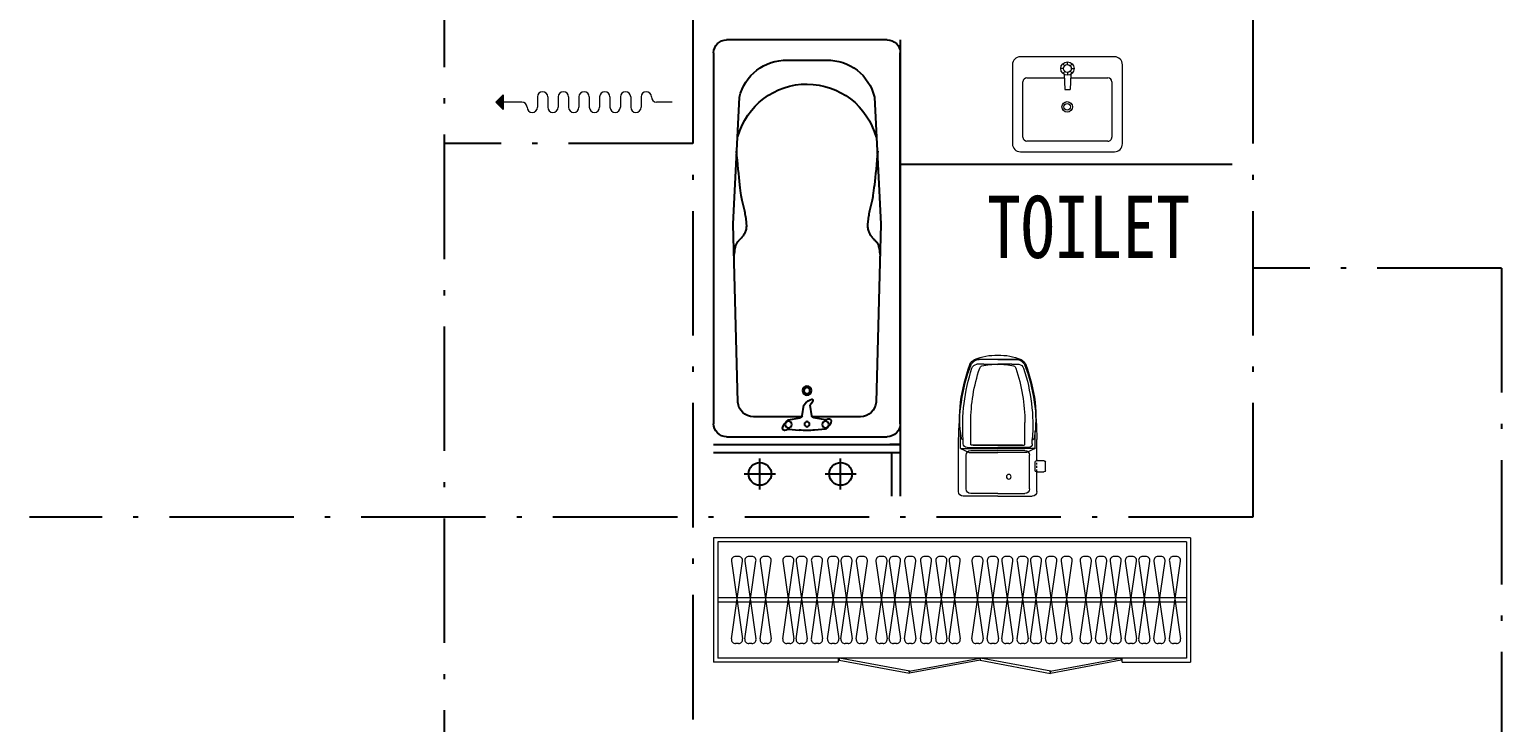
# Model space of a CAD drawing. Extents: x 164940 to 3842273, y 640355 to 1124023.
# Drawn here: x 3634917 to 3642017, y 1099287 to 1102627 of the extents above; entities that cross this region are included whole.
import ezdxf

# ---------------------------------------------------------------- set-up
doc = ezdxf.new("R2010")
doc.units = 0
doc.header["$LTSCALE"] = 1000
doc.header["$MEASUREMENT"] = 0
doc.linetypes.add('ACAD_ISO10W100', pattern=[18.5, 12, -3, 0.5, -3])
doc.linetypes.add('DOTE', pattern=[2.4200000000000004, 2, -0.2, 0.02, -0.2])
for name, color, linetype in [('-厨卫', 154, 'Continuous'), ('-管井', 228, 'Continuous'), ('DOTE', 1, 'DOTE')]:
    doc.layers.add(name, color=color, linetype=linetype)
doc.layers.add('-家具', color=33, linetype='Continuous', lineweight=9)
doc.layers.add('家具', color=33, linetype='Continuous', lineweight=5)
doc.styles.add('-黑体', font='SIMHEI.TTF', dxfattribs={"width": 0.8})

# ---------------------------------------------------------------- blocks, each defined once
blk = doc.blocks.new('A$C50400A6F')
at = {"layer": '家具'}
blk.add_hatch(color=256, dxfattribs=at).paths.add_polyline_path([(814.6446048791113, 14.64463077617984), (814.6446048791113, 85.35530889483925), (849.999943938441, 49.99996983550955)])
for p, q in [((149.999943938441, 24.99996983550955), (149.999943938441, 74.99996983550955)), ((199.999943938441, 24.99996983550955), (199.999943938441, 74.99996983550955)), ((249.999943938441, 24.99996983550955), (249.999943938441, 74.99996983550955)), ((299.999943938441, 24.99996983550955), (299.999943938441, 74.99996983550955)), ((349.999943938441, 24.99996983550955), (349.999943938441, 74.99996983550955)), ((399.999943938441, 24.99996983550955), (399.999943938441, 74.99996983550955)), ((449.999943938441, 24.99996983550955), (449.999943938441, 74.99996983550955)), ((499.999943938441, 24.99996983550955), (499.999943938441, 74.99996983550955)), ((549.999943938441, 24.99996983550955), (549.999943938441, 74.99996983550955)), ((599.999943938441, 24.99996983550955), (599.999943938441, 74.99996983550955)), ((649.999943938441, 24.99996983550955), (649.999943938441, 74.99996983550955)), ((699.999943938441, 74.99996983550955), (699.999943938441, 74.99996983550955)), ((849.999943938441, 49.99996983550955), (814.6446048791113, 85.35530889483925)), ((814.6446048791113, 14.64463077617984), (814.644604879104, 85.35530889484653)), ((-5.606155900750309e-05, 49.99996983550955), (74.99994393844099, 49.99996983550955)), ((99.99994393844099, 24.99996983550955), (99.99994393844099, 24.99996983550955)), ((724.999943938441, 49.99996983550955), (814.644604879104, 49.99996983550955)), ((849.999943938441, 49.99996983550955), (814.6446048791113, 14.64463077617984))]:
    blk.add_line(p, q, dxfattribs=at)
for centre, start, end in [((174.999943938441, 74.99996983550955), 0, 180), ((274.999943938441, 74.99996983550955), 0, 180), ((374.999943938441, 74.99996983550955), 0, 180), ((474.999943938441, 74.99996983550955), 0, 180), ((574.999943938441, 74.99996983550955), 0, 180), ((674.999943938441, 74.99996983550955), 0, 180), ((724.999943938441, 74.99996983550955), 180, 270), ((74.99994393844099, 24.99996983550955), 0, 90), ((124.999943938441, 24.99996983550955), 180, 0), ((224.999943938441, 24.99996983550955), 180, 0), ((324.999943938441, 24.99996983550955), 180, 0), ((424.999943938441, 24.99996983550955), 180, 0), ((524.999943938441, 24.99996983550955), 180, 0), ((624.999943938441, 24.99996983550955), 180, 0)]:
    blk.add_arc(centre, 25, start, end, dxfattribs=at)
blk = doc.blocks.new('A$C3F2D231D')
at = {"layer": '家具', "rotation": 180}
blk.add_blockref('A$C50400A6F', (2046.104992648819, 202.0399772747187), dxfattribs=at)
blk = doc.blocks.new('A$C18D436A6')
for p, q in [((1644.444882086886, 800.0002314753365), (55.55599353488651, 800.0002327978727)), ((0.0004379379388410598, 744.4446772940573), (0.0004373605188447982, 55.55578846967546)), ((245.848618632881, 689.4220369620016), (788.999168364302, 716.6668988575693)), ((477.3426552933233, 703.1434255038621), (495.9561486946186, 701.4082861271454)), ((495.9561486946186, 701.4082861271454), (515.0515733391221, 699.618609719153)), ((515.0515733391221, 699.618609719153), (534.2971512009681, 697.7956424346194)), ((534.2971512009681, 697.7956424346194), (553.3611042544362, 695.9606304281042)), ((553.3611042544362, 695.9606304281042), (571.9116544739518, 694.1348198538763)), ((788.999168364302, 716.6668988575693), (1551.577263354877, 696.1902439747355)), ((860.348075260612, 692.8267855452141), (862.6309127534914, 694.9801573174773)), ((862.6309127534914, 694.9801573174773), (864.9137504237297, 697.0051361815422)), ((864.9137504237297, 697.0051361815422), (867.2189324351493, 698.8766017186572)), ((867.2189324351493, 698.8766017186572), (869.5806839418656, 700.5771103539155)), ((869.5806839418656, 700.5771103539155), (872.0807540624519, 702.1199258868583)), ((872.0807540624519, 702.1199258868583), (874.8127729065018, 703.5259889595327)), ((874.8127729065018, 703.5259889595327), (877.870370583667, 704.8162402148591)), ((877.870370583667, 704.8162402148591), (881.3471772031335, 706.0116202948266)), ((881.3471772031335, 706.0116202948266), (885.3368228747277, 707.133069842821)), ((885.3368228747277, 707.133069842821), (889.9329377080721, 708.2015295008896)), ((889.9329377080721, 708.2015295008896), (895.2291518123529, 709.2379399120109)), ((895.2291518123529, 709.2379399120109), (901.2731047506968, 710.2584452512674)), ((901.2731047506968, 710.2584452512674), (907.928473898879, 711.2600038271048)), ((907.928473898879, 711.2600038271048), (915.0129460862081, 712.2347774803638)), ((915.0129460862081, 712.2347774803638), (922.344208141556, 713.1749280526419)), ((922.344208141556, 713.1749280526419), (927.2604211521975, 713.7716543729766)), ((1700.000437013281, 55.55578705400694), (1700.000437590701, 744.4446758783888)), ((571.9116544739518, 694.1348198538763), (589.6170238335617, 692.3394568666117)), ((589.6170238335617, 692.3394568666117), (606.1454343078658, 690.5957876205212)), ((606.1454343078658, 690.5957876205212), (621.165107871173, 688.9250582706882)), ((621.165107871173, 688.9250582706882), (634.4337173341482, 687.3425465468899)), ((634.4337173341482, 687.3425465468899), (646.0667388549773, 685.8396564807626)), ((646.0667388549773, 685.8396564807626), (656.2690994279401, 684.4018236805568)), ((656.2690994279401, 684.4018236805568), (665.2457260473457, 683.0144837527187)), ((665.2457260473457, 683.0144837527187), (673.2015457079106, 681.6630723055569)), ((673.2015457079106, 681.6630723055569), (680.3414854039147, 680.3330249457504)), ((680.3414854039147, 680.3330249457504), (686.8704721298709, 679.0097772813751)), ((686.8704721298709, 679.0097772813751), (692.9934328802628, 677.6787649194594)), ((692.9934328802628, 677.6787649194594), (698.889984779933, 676.3292464348488)), ((698.889984779933, 676.3292464348488), (704.6385054752755, 674.9657722687116)), ((704.6385054752755, 674.9657722687116), (710.292062743014, 673.5967158303829)), ((710.292062743014, 673.5967158303829), (715.9037243602215, 672.2304505282082)), ((715.9037243602215, 672.2304505282082), (721.526558103651, 670.8753497710568)), ((721.526558103651, 670.8753497710568), (727.2136317498225, 669.5397869678563)), ((727.2136317498225, 669.5397869678563), (733.0180130760127, 668.2321355269523)), ((733.0180130760127, 668.2321355269523), (738.992769858567, 666.9607688572723)), ((738.992769858567, 666.9607688572723), (745.1695565884584, 665.7359211359872)), ((745.1695565884584, 665.7359211359872), (751.4943746114441, 664.5752696122508)), ((751.4943746114441, 664.5752696122508), (757.8918119875598, 663.4983523043338)), ((757.8918119875598, 663.4983523043338), (764.286456776259, 662.5247072305065)), ((764.286456776259, 662.5247072305065), (770.602897037752, 661.6738724078168)), ((770.602897037752, 661.6738724078168), (776.7657208315213, 660.9653858550009)), ((776.7657208315213, 660.9653858550009), (782.6995162175444, 660.4187855895143)), ((782.6995162175444, 660.4187855895143), (788.3288712556823, 660.0536096296855)), ((788.3288712556823, 660.0536096296855), (793.5969942156808, 659.8866048567579)), ((793.5969942156808, 659.8866048567579), (798.5215742084547, 659.9233536073007)), ((798.5215742084547, 659.9233536073007), (803.1389205554442, 660.166647081438)), ((803.1389205554442, 660.166647081438), (807.4853425772453, 660.6192764802254)), ((807.4853425772453, 660.6192764802254), (811.5971495950944, 661.2840330029139)), ((811.5971495950944, 661.2840330029139), (815.5106509302277, 662.1637078503845)), ((815.5106509302277, 662.1637078503845), (819.2621559034742, 663.261092222936)), ((819.2621559034742, 663.261092222936), (822.887973836041, 664.5789773205761)), ((822.887973836041, 664.5789773205761), (826.4174315145647, 666.1155024283798)), ((826.4174315145647, 666.1155024283798), (829.8519255881838, 667.8501991711091)), ((829.8519255881838, 667.8501991711091), (833.1858701712335, 669.7579472591169)), ((833.1858701712335, 669.7579472591169), (836.4136793786311, 671.81362640101)), ((836.4136793786311, 671.81362640101), (839.5297673247405, 673.9921163070248)), ((839.5297673247405, 673.9921163070248), (842.5285481242754, 676.2682966866996)), ((842.5285481242754, 676.2682966866996), (845.4044358917745, 678.6170472493977)), ((845.4044358917745, 678.6170472493977), (848.1518447421549, 681.013247705414)), ((848.1518447421549, 681.013247705414), (850.7698437976942, 683.4317777419928)), ((850.7698437976942, 683.4317777419928), (853.2761222141271, 685.8475169630838)), ((853.2761222141271, 685.8475169630838), (855.6930241542868, 688.2353449494694)), ((855.6930241542868, 688.2353449494694), (858.0428937820252, 690.5701412829803)), ((858.0428937820252, 690.5701412829803), (860.348075260612, 692.8267855452141)), ((1614.673634103528, 629.6192485023639), (1614.673633929662, 422.1750265867449)), ((87.32071103522321, 315.9351472383714), (87.32071117614396, 484.0653183789691)), ((1628.518102197762, 479.2071320770774), (1619.567057859502, 429.5297319860547)), ((1667.537485132838, 479.2071320443647), (1672.133486898994, 432.9744332612609)), ((1610.225855145603, 420.5038359659957), (1564.589034452918, 413.8891204672982)), ((1610.225855111232, 379.4966271168669), (1564.589034429635, 386.1113426921074)), ((1614.673633892497, 377.825436488667), (1614.673633835366, 309.6822198764421)), ((1628.518102064962, 320.7933309751679), (1619.567057809996, 370.4707310812082)), ((1667.537485000066, 320.7933309424552), (1672.133486843697, 367.0260297178756)), ((1614.673633835366, 309.6822198764421), (1614.673633718601, 170.3812145730481)), ((704.638505014329, 125.0346923137549), (710.2920622843667, 126.403748742654)), ((710.2920622843667, 126.403748742654), (715.9037239038735, 127.7700140353991)), ((715.9037239038735, 127.7700140353991), (721.5265576495731, 129.1251147831208)), ((721.5265576495731, 129.1251147831208), (727.2136312979565, 130.4606775768334)), ((727.2136312979565, 130.4606775768334), (733.0180126263585, 131.7683290079585)), ((733.0180126263585, 131.7683290079585), (738.9927694110374, 133.0396956676268)), ((738.9927694110374, 133.0396956676268), (745.169556142966, 134.264543378551)), ((745.169556142966, 134.264543378551), (751.4943741679017, 135.4251948916935)), ((751.4943741679017, 135.4251948916935), (757.8918115458218, 136.5021121889004)), ((757.8918115458218, 136.5021121889004), (764.2864563361509, 137.4757572520175)), ((764.2864563361509, 137.4757572520175), (770.602896599099, 138.3265920641134)), ((770.602896599099, 138.3265920641134), (776.7657203940325, 139.0350786065683)), ((776.7657203940325, 139.0350786065683), (782.6995157809579, 139.5816788621014)), ((782.6995157809579, 139.5816788621014), (788.3288708197069, 139.9468548125005)), ((788.3288708197069, 139.9468548125005), (793.5969937799964, 140.1138595766388)), ((793.5969937799964, 140.1138595766388), (798.5215737727412, 140.0771108177723)), ((798.5215737727412, 140.0771108177723), (803.1389201192942, 139.8338173359516)), ((803.1389201192942, 139.8338173359516), (807.4853421403386, 139.3811879298883)), ((807.4853421403386, 139.3811879298883), (811.5971491570817, 138.716431400273)), ((811.5971491570817, 138.716431400273), (815.5106504907599, 137.8367565462831)), ((815.5106504907599, 137.8367565462831), (819.2621554621437, 136.7393721674453)), ((819.2621554621437, 136.7393721674453), (822.8879733925278, 135.4214870636933)), ((822.8879733925278, 135.4214870636933), (826.4174310684612, 133.8849619499524)), ((826.4174310684612, 133.8849619499524), (829.8519251391699, 132.1502652010531)), ((829.8519251391699, 132.1502652010531), (833.1858697190182, 130.2425171078648)), ((833.1858697190182, 130.2425171078648), (836.4136789229815, 128.1868379605585)), ((836.4136789229815, 128.1868379605585), (839.5297668654239, 126.0083480493049)), ((788.9991678334482, 83.33356558351079), (245.8486181477201, 110.578428389621)), ((477.3426547853451, 96.85703945963178), (495.9561481895507, 98.59217880520737)), ((495.9561481895507, 98.59217880520737), (515.0515728368482, 100.3818551811273)), ((515.0515728368482, 100.3818551811273), (534.2971507017501, 102.2048224334721)), ((534.2971507017501, 102.2048224334721), (553.3611037583032, 104.0398344080313)), ((553.3611037583032, 104.0398344080313), (571.9116539808456, 105.8656449511182)), ((571.9116539808456, 105.8656449511182), (589.6170233434823, 107.6610079086968)), ((589.6170233434823, 107.6610079086968), (606.1454338207259, 109.4046771270805)), ((606.1454338207259, 109.4046771270805), (621.165107386827, 111.0754064517096)), ((621.165107386827, 111.0754064517096), (634.4337168524507, 112.6579181532725)), ((634.4337168524507, 112.6579181532725), (646.0667383757827, 114.1608081999584)), ((646.0667383757827, 114.1608081999584), (656.2690989511611, 115.5986409829929)), ((656.2690989511611, 115.5986409829929), (665.245725572895, 116.9859808958136)), ((665.245725572895, 116.9859808958136), (673.20154523573, 118.3373923296458)), ((673.20154523573, 118.3373923296458), (680.3414849339752, 119.6674396774615)), ((680.3414849339752, 119.6674396774615), (686.8704716621432, 120.9906873308937)), ((686.8704716621432, 120.9906873308937), (692.9934324147762, 122.3216996825067)), ((692.9934324147762, 122.3216996825067), (698.8899843167164, 123.6712181572802)), ((698.8899843167164, 123.6712181572802), (704.638505014329, 125.0346923137549)), ((1551.577262858336, 103.810219206498), (788.9991678334482, 83.33356558351079)), ((839.5297668654239, 126.0083480493049), (842.5285476611461, 123.7321676646243)), ((842.5285476611461, 123.7321676646243), (845.4044354246871, 121.3834170970949)), ((845.4044354246871, 121.3834170970949), (848.1518442710803, 118.9872166364803)), ((848.1518442710803, 118.9872166364803), (850.7698433225451, 116.5686865955358)), ((850.7698433225451, 116.5686865955358), (853.2761217349325, 114.152947370254)), ((853.2761217349325, 114.152947370254), (855.6930236710759, 111.7651193797938)), ((855.6930236710759, 111.7651193797938), (858.0428932949144, 109.430323042383)), ((858.0428932949144, 109.430323042383), (860.3480747697176, 107.1736787762493)), ((860.3480747697176, 107.1736787762493), (862.6309122589882, 105.0203070001444)), ((862.6309122589882, 105.0203070001444), (864.9137499258213, 102.9953281322378)), ((864.9137499258213, 102.9953281322378), (867.2189319341269, 101.1238625912811)), ((867.2189319341269, 101.1238625912811), (869.580683437991, 99.42335395206464)), ((869.580683437991, 99.42335395206464), (872.080753555987, 97.88053841493092)), ((872.080753555987, 97.88053841493092), (874.8127723976795, 96.47447533765808)), ((874.8127723976795, 96.47447533765808), (877.870370072691, 95.18422407726757)), ((877.870370072691, 95.18422407726757), (881.3471766901494, 93.98884399142116)), ((881.3471766901494, 93.98884399142116), (885.3368223598809, 92.86739443673287)), ((885.3368223598809, 92.86739443673287), (889.9329371914209, 91.79893477098085)), ((889.9329371914209, 91.79893477098085), (895.2291512939555, 90.76252435101196)), ((895.2291512939555, 90.76252435101196), (901.2731042305822, 89.74201900156913)), ((901.2731042305822, 89.74201900156913), (907.9284733771055, 88.74046041461406)), ((907.9284733771055, 88.74046041461406), (915.0129455627757, 87.76568674942246)), ((915.0129455627757, 87.76568674942246), (922.344207616552, 86.82553616492078)), ((922.344207616552, 86.82553616492078), (929.739946367481, 85.92784682073398)), ((55.55599286433426, 0.0002328727277927101), (1644.444881416333, 0.0002315501915290952))]:
    blk.add_line(p, q)
at = {"extrusion": (0, 0, -1)}
for centre, major_axis, ratio, start_param, end_param in [((55.55599348832038, 744.4446772474912), (-39.28371006227099, 39.28371006227099), 0.9999999999994778, 5.497787144620067, 7.068583471415486), ((1644.444882040319, 744.4446759249549), (-39.28371006226502, 39.28371006226502), 0.9999999999997815, 0.7853981642357477, 2.356194491030426), ((496.4159294588608, 399.6415296366904), (217.0536411094407, 217.0536411094408), 0.9999999999997439, 2.629136996141, 5.235341004805846), ((1548.006967442983, 629.6192485583015), (47.14045207479951, 47.14045207479951), 0.9999999999999537, -0.7318180919007446, 0.7853981642365349), ((293.2457623492519, 488.9659235622385), (145.6522272946932, 145.6522272946932), 0.9999999999999863, 3.903197304128087, 5.265604840742148), ((1648.0277936653, 479.2071320606628), (-22.55088689057258, 22.5508869284921), 0.4797807223329117, -1.123454583453833, 2.01813807013596), ((1648.0277936653, 479.2071320607211), (9.867064129426206, 9.867064129426206), 0.9999999999945349, 0.7853981642386234, 7.06858347141821), ((1502.502222893527, 400.0002316317405), (13.79543513561699, 13.79543513561699), 0.9999999999997152, 0.7853981642359611, 7.068583471415547), ((1502.502222893527, 400.0002316317405), (-9.081389928162576, 9.081389928162574), 0.999999999995852, 2.356194491028735, 8.63937979820832), ((1564.589034441276, 400.0002315797028), (-23.89630497171203, 23.89630501177135), 0.3037150834347398, 4.417527347099096, 7.559120000688889), ((1608.632037481759, 431.5000414641108), (-7.856742012476593, 7.856742012476593), 0.9999999999945917, 2.534465096050106, 3.783050698483864), ((1608.632037428964, 368.5004216214875), (-7.856742012473672, 7.856742012473672), 0.9999999999975153, 0.9293382835800755, 2.177923886013026), ((1646.359016778035, 400.0002315111342), (7.759932263823002, 7.759932263823003), 0.9999999999911326, 0.7853981642399206, 7.068583471419506), ((1340.435110167542, 400.0002317675971), (235.7022603737609, 235.7022603737609), 0.9999999999997922, 0.686313506762859, 0.8844828217088168), ((293.2457622001239, 311.0345417099306), (145.6522272947103, 145.6522272947103), 0.9999999999997218, 2.588376794908545, 3.95078433152274), ((1648.027793532528, 320.7933309588116), (-22.55088689067822, 22.55088692839276), 0.4797807223324714, 2.018138070139147, 5.15973072372894), ((1648.027793532528, 320.7933309588116), (9.867064129429897, 9.867064129429904), 0.9999999999958726, 0.7853981642379546, 7.068583471417541), ((1548.006967058056, 170.3812146288692), (-47.14045207479192, 47.14045207479191), 0.9999999999985998, 2.356194491029835, 3.873410747167776), ((55.55599291090039, 55.55578842310933), (-39.28371006226502, 39.28371006226502), 0.9999999999997815, 3.926990817825541, 5.497787144620219), ((1644.4448814629, 55.55578710057307), (-39.28371006228554, 39.28371006228554), 0.9999999999987369, 2.356194491029904, 3.926990817826063)]:
    blk.add_ellipse(centre, major_axis=major_axis, ratio=ratio, start_param=start_param, end_param=end_param, dxfattribs=at)
blk = doc.blocks.new('A$C37A63D83')
at = {"layer": '家具', "color": 8}
for p, q in [((136.4390372575144, 659.7000295268372), (322.5607923449716, 659.7000295268372)), ((229.4999148012721, 659.7000295268372), (136.4390372575144, 659.7000295268372)), ((152.1007537418045, 636.3000295269303), (127.6136158328736, 636.3000295269303)), ((161.9999148012721, 636.3000295269303), (152.1007537418045, 636.3000295269303)), ((161.9999148012721, 636.3000295269303), (229.4999148012721, 636.3000295269303)), ((296.9999148012721, 636.3000295269303), (229.4999148012721, 636.3000295269303)), ((296.9999148012721, 636.3000295269303), (306.8990758606815, 636.3000295269303)), ((306.8990758606815, 636.3000295269303), (331.3862137696124, 636.3000295269303)), ((98.9999148012721, 250.2000295268372), (98.9999148012721, 355.5000295268837)), ((359.9999148012721, 250.2000295268372), (359.9999148012721, 355.5000295268837)), ((49.4999148012721, 230.4000295270234), (49.4999148012721, 316.425438961247)), ((49.4999148012721, 230.4000295270234), (229.4999148012721, 230.4000295270234)), ((49.4999148012721, 230.4000295270234), (90.89991480123717, 211.5000295268837)), ((53.9999148012721, 279.0000295268837), (53.9999148012721, 280.3469408191741)), ((62.9999148012721, 274.5000295268837), (58.4999148012721, 274.5000295268837)), ((62.9999148012721, 252.9000295270234), (62.9999148012721, 274.5000295268837)), ((80.9999148012721, 234.9000295270234), (229.4999148012721, 234.9000295270234)), ((98.9999148012721, 220.5000295268837), (229.4999148012721, 220.5000295268837)), ((229.4999148012721, 246.600029526744), (102.5999148012488, 246.600029526744)), ((110.6999148012255, 246.600029526744), (229.4999148012721, 246.600029526744)), ((229.4999148012721, 246.600029526744), (356.3999148012372, 246.600029526744)), ((348.2999148012605, 246.600029526744), (229.4999148012721, 246.600029526744)), ((377.9999148012721, 234.9000295270234), (229.4999148012721, 234.9000295270234)), ((409.4999148012721, 230.4000295270234), (229.4999148012721, 230.4000295270234)), ((359.9999148012721, 220.5000295268837), (229.4999148012721, 220.5000295268837)), ((409.4999148012721, 230.4000295270234), (368.0999148012488, 211.5000295268837)), ((395.9999148012721, 252.9000295270234), (395.9999148012721, 274.5000295268837)), ((395.9999148012721, 274.5000295268837), (400.4999148012721, 274.5000295268837)), ((37.79991480126046, 171.9000295270234), (42.29991480126046, 171.9000295270234)), ((40.4999148012721, 153.1339767156169), (40.4999148012721, 161.6714980700053)), ((40.4999148012721, 136.961941073183), (40.4999148012721, 146.4845610454213)), ((49.4999148012721, 125.100029526744), (49.4999148012721, 164.7000295268372)), ((76.4999148012721, 36.00002952688374), (76.4999148012721, 198.0000295268837)), ((90.89991480123717, 211.5000295268837), (229.4999148012721, 211.5000295268837)), ((368.0999148012488, 211.5000295268837), (229.4999148012721, 211.5000295268837)), ((382.4999148012721, 36.00002952688374), (382.4999148012721, 198.0000295268837)), ((37.79991480126046, 117.9000295270234), (42.29991480126046, 117.9000295270234)), ((40.4999148012721, 121.2003631880507), (40.4999148012721, 129.7378845424391)), ((229.4999148012721, 13.50002952688374), (98.9999148012721, 13.50002952688374)), ((229.4999148012721, 13.50002952688374), (359.9999148012721, 13.50002952688374))]:
    blk.add_line(p, q, dxfattribs=at)
at = {"layer": '家具'}
for p, q in [((409.4999148012721, 230.4000295270234), (409.4999148012721, 316.425438961247)), ((40.4999148012721, 170.1148996076081), (40.4999148012721, 274.5000295268837)), ((404.9999148012721, 279.0000295268837), (404.9999148012721, 280.3469408191741)), ((418.4999148012721, 22.50002952688374), (418.4999148012721, 274.5000295268837)), ((-8.519872790202498e-05, 125.100029526744), (-8.519872790202498e-05, 164.7000295268372)), ((37.79991480126046, 171.9000295270234), (7.199914801225532, 171.9000295270234)), ((37.79991480126046, 117.9000295270234), (7.199914801225532, 117.9000295270234)), ((40.4999148012721, 22.50002952688374), (40.4999148012721, 122.0254508883227)), ((229.4999148012721, 2.952688373625278e-05), (62.9999148012721, 2.952688373625278e-05)), ((229.4999148012721, 2.952688373625278e-05), (395.9999148012721, 2.952688373625278e-05))]:
    blk.add_line(p, q, dxfattribs=at)
at = {"layer": '家具', "color": 8}
blk.add_circle((176.3999148012372, 94.50002952688374), 11.40815247663667, dxfattribs=at)
at = {"layer": '家具'}
for centre, radius, start, end in [((159.0709521270473, 596.7298013290856), 75.73124732212365, 123.7472799386984, 147.2648599332605), ((216.6116329429788, 423.2266309955157), 256.5972770785842, 87.12095541051788, 112.8427031656681), ((242.3881966600311, 423.2266309971455), 256.5972770769422, 67.15729683433189, 92.87904458948212), ((299.9288774754386, 596.7298013290856), 75.73124732212365, 32.73514006673945, 56.25272006130158), ((345.6855697206338, 630.4244115615729), 13.5, 21.34013003288133, 45.04566712631767), ((978.5752481516101, 321.0035639356356), 938.6165597252316, 160.4626847715381, 171.8237832143648), ((106.7233157488517, 630.3817419696134), 13.5, 147.2648599332605, 160.4628876722276), ((352.2765138536342, 630.3817419696134), 13.5, 19.53711232777241, 32.73514006673945), ((-519.6396762194927, 320.9842891751323), 938.6835635739402, 8.177325260295653, 19.53711232777241), ((7035.208603792184, 14.98959507793188), 6999.521077147583, 176.3999436581838, 177.8752458939346), ((-6576.20877428423, 14.98959507164545), 6999.521077242298, 2.12475410606543, 3.600056341816249), ((7.199914801225532, 164.7000295268372), 7.2, 90, 180), ((7.199914801225532, 125.100029526744), 7.2, 180, 270), ((62.9999148012721, 22.50002952688374), 22.5, 180, 270), ((395.9999148012721, 22.50002952688374), 22.5, 270, 0)]:
    blk.add_arc(centre, radius, start, end, dxfattribs=at)
at = {"layer": '家具', "color": 8}
for centre, radius, start, end in [((113.3142598819104, 630.4244115615729), 13.5, 134.9543328736823, 158.6598699671187), ((346.9627069511916, 396.4032121344935), 344.1924834331063, 131.9223344244035, 134.9543328736823), ((137.9694760293933, 625.7264006889891), 34.00808285177626, 87.42069238923386, 128.0686508600281), ((321.0303535730927, 625.7264006889891), 34.00808285177626, 51.93134913997194, 92.57930761076615), ((112.0371226512943, 396.4032121347263), 344.1924834331063, 45.04566712631767, 48.07766557559649), ((823.7508881162503, 352.8633589835372), 776.2321552453669, 158.6598699671187, 172.4763211694518), ((941.9396441477584, 340.4295066338964), 881.4089537639704, 161.7058674216662, 184.2897365588694), ((933.3272812163341, 352.8506166220177), 834.3315730198825, 161.5027389388472, 179.8180574219362), ((129.6475210207282, 611.0890765476506), 25.2928630336992, 94.612373994388, 166.252944387225), ((159.1683585894061, 611.8394187474623), 18, 109.1812518657565, 161.5027389388472), ((214.3712326320237, 386.4469987142365), 249.9794124911297, 86.59247159344724, 104.1515650265491), ((244.6285969704622, 386.4469987142365), 249.9794124911297, 75.8484349734509, 93.40752840655277), ((299.8314710130799, 611.8394187474623), 18, 18.49726106115282, 70.8187481342435), ((-474.3274516138481, 352.8506166220177), 834.3315730198825, 0.1819425780638058, 18.49726106115282), ((329.3523085817578, 611.0890765476506), 25.2928630336992, 13.747055612775, 85.387626005612), ((-482.9398145452142, 340.4295066341292), 881.4089537639704, 355.7102634411307, 18.29413257833378), ((-364.7510585137643, 352.8633589835372), 776.2321552453669, 7.523678830548216, 21.34013003288133), ((545.4996629294474, 366.854838747764), 499.0547252698382, 169.8851197815391, 189.9822750434475), ((-86.49983332696138, 366.8548387479968), 499.0547252698382, 350.0177249565525, 10.11488021846093), ((58.4999148012721, 279.0000295268837), 4.5, 180, 270), ((80.9999148012721, 252.9000295270234), 18, 180, 270), ((98.9999148012721, 198.0000295268837), 22.5, 90, 180), ((102.5999148012488, 250.2000295268372), 3.6, 180, 270), ((356.3999148012372, 250.2000295268372), 3.6, 270, 0), ((359.9999148012721, 198.0000295268837), 22.5, 0, 90), ((377.9999148012721, 252.9000295270234), 18, 270, 0), ((400.4999148012721, 279.0000295268837), 4.5, 270, 0), ((42.29991480126046, 164.7000295268372), 7.2, 0, 90), ((42.29991480126046, 125.100029526744), 7.2, 270, 0), ((98.9999148012721, 36.00002952688374), 22.5, 180, 270), ((359.9999148012721, 36.00002952688374), 22.5, 270, 0)]:
    blk.add_arc(centre, radius, start, end, dxfattribs=at)
blk = doc.blocks.new('dfdsf')
at = {"layer": '家具'}
for p, q in [((-5626.473608758264, -27307.3486458838), (-6080.731913608171, -27307.3486458838)), ((-6118.831913608177, -27345.44864588381), (-6118.831913608177, -27726.44864588381)), ((-5588.373608758258, -27726.44864588381), (-5588.373608758258, -27345.44864588381)), ((-6080.731913608171, -27764.54864588381), (-5626.473608758264, -27764.54864588381))]:
    blk.add_line(p, q, dxfattribs=at)
at = {"layer": '家具', "color": 8}
for p, q in [((-5853.602761183218, -27345.15289837577), (-5853.602761183218, -27331.68836102118)), ((-5872.406503072321, -27363.95664026488), (-5885.871040426886, -27363.95664026488)), ((-5866.874092104343, -27350.63551101041), (-5876.377111874863, -27341.09683283082)), ((-5866.710719794231, -27377.43855889999), (-5876.096491956057, -27387.09262784412)), ((-5870.084983734348, -27391.69791249819), (-5866.302761183229, -27465.55664026488)), ((-5853.602761183218, -27382.76038215398), (-5853.602761183218, -27396.22491950855)), ((-5837.120538632058, -27391.69791249819), (-5840.902761183206, -27465.55664026488)), ((-5831.109767354174, -27340.81993622227), (-5840.495539516, -27350.4740051664)), ((-5830.828410491573, -27386.81644769893), (-5840.331430262093, -27377.27776951935)), ((-5834.799019294114, -27363.95664026488), (-5821.334481939521, -27363.95664026488)), ((-6068.03191360816, -27694.69864588381), (-6068.03191360816, -27427.9986458838)), ((-6048.981913608171, -27408.94864588381), (-5869.201593039608, -27408.94864588381)), ((-5866.302761183229, -27465.55664026488), (-5840.902761183206, -27465.55664026488)), ((-5838.003929326798, -27408.94864588381), (-5658.223608758264, -27408.94864588381)), ((-5639.173608758247, -27427.9986458838), (-5639.173608758247, -27694.69864588381)), ((-5658.223608758264, -27713.7486458838), (-6048.981913608171, -27713.7486458838))]:
    blk.add_line(p, q, dxfattribs=at)
for centre, radius in [((-5853.602761183218, -27363.95664026488), 32.26827924368117), ((-5853.602761183218, -27363.95664026488), 18.80374188911082), ((-5854.571620082796, -27548.64864588382), 25.4), ((-5854.571620082796, -27548.64864588382), 15.95985148249019)]:
    blk.add_circle(centre, radius, dxfattribs=at)
at = {"layer": '家具'}
for centre, start, end in [((-6080.731913608171, -27345.44864588381), 90, 180), ((-5626.473608758264, -27345.44864588381), 0, 90), ((-6080.731913608171, -27726.44864588381), 180, 270), ((-5626.473608758264, -27726.44864588381), 270, 0)]:
    blk.add_arc(centre, 38.09999999999999, start, end, dxfattribs=at)
at = {"layer": '家具', "color": 8}
for centre, start, end in [((-6048.981913608171, -27427.9986458838), 90, 180), ((-5658.223608758264, -27427.9986458838), 0, 90), ((-6048.981913608171, -27694.69864588381), 180, 270), ((-5658.223608758264, -27694.69864588381), 270, 0)]:
    blk.add_arc(centre, 19.05, start, end, dxfattribs=at)

msp = doc.modelspace()

# ---------------------------------------------------------------- linework, layer by layer
at = {"layer": '-厨卫'}
msp.add_line((3639117.348490951, 1102577.255770555), (3639117.348490951, 1100377.255770443), dxfattribs=at)
msp.add_lwpolyline([(3639117.348490951, 1102577.255770443), (3639117.348490951, 1101977.939800243), (3640717.348489999, 1101977.939800243)], dxfattribs=at)
at = {"layer": '-家具'}
for p, q in [((3640517.348489999, 1100177.255770448), (3638217.348489999, 1100177.255770443)), ((3638217.348489999, 1100177.255770443), (3638217.348490001, 1099597.255770443)), ((3640497.348489999, 1100157.255770448), (3638237.348489999, 1100157.255770443)), ((3638237.348489999, 1100157.255770443), (3638237.348490001, 1099597.255770443)), ((3640497.348489999, 1100157.255770448), (3640497.34849, 1099597.255770453)), ((3640517.348489999, 1100177.25577045), (3640517.34849, 1099577.255770453)), ((3638337.272967142, 1100087.255770476), (3638322.960289677, 1100087.255770476)), ((3638401.664673868, 1100087.255770477), (3638387.351996402, 1100087.255770477)), ((3638475.255365237, 1100087.255770477), (3638460.942687771, 1100087.255770477)), ((3638584.637823157, 1100087.255770476), (3638570.325145691, 1100087.255770476)), ((3638649.029529882, 1100087.255770477), (3638634.716852417, 1100087.255770477)), ((3638722.620221251, 1100087.255770477), (3638708.307543786, 1100087.255770477)), ((3638800.93147149, 1100087.255770476), (3638786.618794025, 1100087.255770476)), ((3638865.323178216, 1100087.255770477), (3638851.010500751, 1100087.255770477)), ((3638938.913869585, 1100087.255770477), (3638924.60119212, 1100087.255770477)), ((3639034.175593333, 1100087.255770477), (3639019.862915867, 1100087.255770477)), ((3639098.567300058, 1100087.255770477), (3639084.254622593, 1100087.255770477)), ((3639172.157991427, 1100087.255770477), (3639157.845313962, 1100087.255770477)), ((3639248.777644416, 1100087.255770478), (3639234.46496695, 1100087.255770478)), ((3639322.368335785, 1100087.255770478), (3639308.05565832, 1100087.255770478)), ((3639386.760042511, 1100087.255770478), (3639372.447365046, 1100087.255770478)), ((3639496.801363115, 1100087.255770478), (3639482.488685649, 1100087.255770478)), ((3639571.160460258, 1100087.255770479), (3639556.847782793, 1100087.255770478)), ((3639640.975263919, 1100087.255770479), (3639626.662586453, 1100087.255770479)), ((3639714.565955288, 1100087.255770479), (3639700.253277823, 1100087.255770479)), ((3639778.957662014, 1100087.255770479), (3639764.644984548, 1100087.255770479)), ((3639852.548353383, 1100087.255770479), (3639838.235675918, 1100087.255770479)), ((3639926.907450527, 1100087.25577048), (3639912.594773062, 1100087.25577048)), ((3640019.113990993, 1100087.255770478), (3640004.801313527, 1100087.255770478)), ((3640093.473088136, 1100087.255770479), (3640079.160410671, 1100087.255770478)), ((3640163.287891797, 1100087.255770479), (3640148.975214331, 1100087.255770479)), ((3640236.878583166, 1100087.255770479), (3640222.565905701, 1100087.255770479)), ((3640301.270289892, 1100087.255770479), (3640286.957612426, 1100087.255770479)), ((3640374.860981261, 1100087.255770479), (3640360.548303796, 1100087.255770479)), ((3640449.220078405, 1100087.25577048), (3640434.90740094, 1100087.25577048)), ((3638303.135731664, 1099689.899044878), (3638357.097525155, 1100064.612496075)), ((3638303.135731663, 1100064.612496075), (3638357.097525156, 1099689.899044878)), ((3638367.527438389, 1099689.899044878), (3638421.489231882, 1100064.612496075)), ((3638367.527438388, 1100064.612496075), (3638421.489231883, 1099689.899044878)), ((3638441.118129759, 1099689.899044879), (3638495.079923251, 1100064.612496075)), ((3638441.118129758, 1100064.612496075), (3638495.079923252, 1099689.899044879)), ((3638550.500587678, 1099689.899044878), (3638604.46238117, 1100064.612496075)), ((3638550.500587677, 1100064.612496075), (3638604.462381171, 1099689.899044878)), ((3638614.892294404, 1099689.899044878), (3638668.854087896, 1100064.612496075)), ((3638614.892294403, 1100064.612496075), (3638668.854087897, 1099689.899044878)), ((3638688.482985774, 1099689.899044879), (3638742.444779265, 1100064.612496075)), ((3638688.482985773, 1100064.612496075), (3638742.444779266, 1099689.899044879)), ((3638766.794236012, 1099689.899044878), (3638820.756029503, 1100064.612496075)), ((3638766.794236011, 1100064.612496075), (3638820.756029504, 1099689.899044878)), ((3638831.185942737, 1099689.899044878), (3638885.14773623, 1100064.612496075)), ((3638831.185942736, 1100064.612496075), (3638885.147736231, 1099689.899044878)), ((3638904.776634107, 1099689.899044879), (3638958.738427599, 1100064.612496075)), ((3638904.776634106, 1100064.612496075), (3638958.7384276, 1099689.899044879)), ((3639000.038357854, 1099689.899044879), (3639054.000151346, 1100064.612496075)), ((3639000.038357853, 1100064.612496075), (3639054.000151347, 1099689.899044879)), ((3639064.43006458, 1099689.899044879), (3639118.391858072, 1100064.612496075)), ((3639064.430064579, 1100064.612496075), (3639118.391858073, 1099689.899044879)), ((3639138.02075595, 1099689.899044879), (3639191.982549442, 1100064.612496076)), ((3639138.020755949, 1100064.612496076), (3639191.982549442, 1099689.899044879)), ((3639214.640408938, 1099689.899044879), (3639268.602202429, 1100064.612496076)), ((3639214.640408937, 1100064.612496076), (3639268.60220243, 1099689.89904488)), ((3639288.231100307, 1099689.89904488), (3639342.192893798, 1100064.612496076)), ((3639288.231100306, 1100064.612496076), (3639342.192893799, 1099689.89904488)), ((3639352.622807032, 1099689.89904488), (3639406.584600525, 1100064.612496076)), ((3639352.622807031, 1100064.612496076), (3639406.584600526, 1099689.89904488)), ((3639462.664127637, 1099689.89904488), (3639516.625921129, 1100064.612496077)), ((3639462.664127636, 1100064.612496076), (3639516.62592113, 1099689.89904488)), ((3639537.023224781, 1099689.89904488), (3639590.985018272, 1100064.612496077)), ((3639537.02322478, 1100064.612496077), (3639590.985018273, 1099689.89904488)), ((3639606.838028441, 1099689.899044881), (3639660.799821932, 1100064.612496077)), ((3639606.83802844, 1100064.612496077), (3639660.799821933, 1099689.899044881)), ((3639680.42871981, 1099689.899044881), (3639734.390513302, 1100064.612496077)), ((3639680.428719809, 1100064.612496077), (3639734.390513302, 1099689.899044881)), ((3639744.820426535, 1099689.899044881), (3639798.782220028, 1100064.612496078)), ((3639744.820426535, 1100064.612496077), (3639798.782220029, 1099689.899044881)), ((3639818.411117905, 1099689.899044881), (3639872.372911397, 1100064.612496078)), ((3639818.411117904, 1100064.612496078), (3639872.372911398, 1099689.899044881)), ((3639892.770215049, 1099689.899044881), (3639946.732008541, 1100064.612496078)), ((3639892.770215048, 1100064.612496078), (3639946.732008541, 1099689.899044881)), ((3639984.976755515, 1099689.89904488), (3640038.938549007, 1100064.612496077)), ((3639984.976755514, 1100064.612496076), (3640038.938549008, 1099689.89904488)), ((3640059.335852659, 1099689.89904488), (3640113.29764615, 1100064.612496077)), ((3640059.335852658, 1100064.612496077), (3640113.297646151, 1099689.89904488)), ((3640129.150656319, 1099689.899044881), (3640183.11244981, 1100064.612496077)), ((3640129.150656318, 1100064.612496077), (3640183.112449811, 1099689.899044881)), ((3640202.741347688, 1099689.899044881), (3640256.70314118, 1100064.612496077)), ((3640202.741347687, 1100064.612496077), (3640256.70314118, 1099689.899044881)), ((3640267.133054413, 1099689.899044881), (3640321.094847906, 1100064.612496078)), ((3640267.133054413, 1100064.612496077), (3640321.094847907, 1099689.899044881)), ((3640340.723745783, 1099689.899044881), (3640394.685539275, 1100064.612496078)), ((3640340.723745782, 1100064.612496078), (3640394.685539276, 1099689.899044881)), ((3640415.082842927, 1099689.899044881), (3640469.044636419, 1100064.612496078)), ((3640415.082842926, 1100064.612496078), (3640469.04463642, 1099689.899044881)), ((3640497.34849, 1099887.255770449), (3638237.34849, 1099887.255770443)), ((3640497.34849, 1099867.255770449), (3638237.34849, 1099867.255770443)), ((3638337.272967143, 1099667.255770412), (3638322.960289678, 1099667.255770412)), ((3638401.664673869, 1099667.255770412), (3638387.351996403, 1099667.255770412)), ((3638475.255365238, 1099667.255770412), (3638460.942687772, 1099667.255770412)), ((3638584.637823157, 1099667.255770412), (3638570.325145692, 1099667.255770412)), ((3638649.029529883, 1099667.255770412), (3638634.716852418, 1099667.255770412)), ((3638722.620221252, 1099667.255770412), (3638708.307543787, 1099667.255770412)), ((3638800.931471491, 1099667.255770412), (3638786.618794026, 1099667.255770412)), ((3638865.323178217, 1099667.255770412), (3638851.010500751, 1099667.255770412)), ((3638938.913869586, 1099667.255770412), (3638924.60119212, 1099667.255770412)), ((3639034.175593334, 1099667.255770413), (3639019.862915868, 1099667.255770413)), ((3639098.567300059, 1099667.255770413), (3639084.254622594, 1099667.255770413)), ((3639172.157991428, 1099667.255770413), (3639157.845313963, 1099667.255770413)), ((3639248.777644417, 1099667.255770413), (3639234.464966951, 1099667.255770413)), ((3639322.368335786, 1099667.255770413), (3639308.055658321, 1099667.255770413)), ((3639386.760042512, 1099667.255770414), (3639372.447365046, 1099667.255770413)), ((3639496.801363116, 1099667.255770414), (3639482.48868565, 1099667.255770414)), ((3639571.160460259, 1099667.255770414), (3639556.847782794, 1099667.255770414)), ((3639640.97526392, 1099667.255770414), (3639626.662586454, 1099667.255770414)), ((3639714.565955289, 1099667.255770414), (3639700.253277824, 1099667.255770414)), ((3639778.957662015, 1099667.255770415), (3639764.644984549, 1099667.255770415)), ((3639852.548353384, 1099667.255770415), (3639838.235675918, 1099667.255770415)), ((3639926.907450527, 1099667.255770415), (3639912.594773062, 1099667.255770415)), ((3640019.113990994, 1099667.255770414), (3640004.801313528, 1099667.255770414)), ((3640093.473088137, 1099667.255770414), (3640079.160410672, 1099667.255770414)), ((3640163.287891798, 1099667.255770414), (3640148.975214332, 1099667.255770414)), ((3640236.878583167, 1099667.255770414), (3640222.565905702, 1099667.255770414)), ((3640301.270289893, 1099667.255770415), (3640286.957612427, 1099667.255770415)), ((3640374.860981262, 1099667.255770415), (3640360.548303796, 1099667.255770415)), ((3640449.220078405, 1099667.255770415), (3640434.90740094, 1099667.255770415)), ((3638217.348490001, 1099597.349798187), (3638217.348490001, 1099577.255770454)), ((3638818.13366754, 1099577.255770449), (3638217.348490001, 1099577.255770454)), ((3640497.34849, 1099597.255770449), (3638237.348490001, 1099597.255770443)), ((3638818.13366754, 1099597.255770442), (3638818.13366754, 1099577.255770449)), ((3640188.133667541, 1099577.255770448), (3640188.133667541, 1099597.255770448)), ((3640188.133667541, 1099577.255770448), (3640517.34849, 1099577.25577045))]:
    msp.add_line(p, q, dxfattribs=at)
for points in [[(3638822.116062807, 1099587.423672472), (3639162.116062779, 1099524.321405822), (3639163.940850047, 1099534.15350384), (3638823.940850075, 1099597.255770489)], [(3639502.116062752, 1099587.423672473), (3639162.116062779, 1099524.321405822), (3639160.291275512, 1099534.15350384), (3639500.291275485, 1099597.255770491)], [(3639502.116062754, 1099587.255770458), (3639842.116062727, 1099524.153503808), (3639843.940849995, 1099533.985601826), (3639503.940850022, 1099597.087868475)], [(3640182.116062699, 1099587.25577046), (3639842.116062727, 1099524.153503808), (3639840.29127546, 1099533.985601826), (3640180.291275432, 1099597.087868477)]]:
    msp.add_lwpolyline(points, close=True, dxfattribs=at)
for centre, start, end in [((3638322.960289677, 1100067.255770476), 90, 187.5946433483042), ((3638337.272967142, 1100067.255770476), 352.4053566516957, 90), ((3638387.351996402, 1100067.255770477), 90, 187.5946433483042), ((3638401.664673868, 1100067.255770477), 352.4053566516957, 90), ((3638460.942687771, 1100067.255770477), 90, 187.5946433483042), ((3638475.255365237, 1100067.255770477), 352.4053566516957, 90), ((3638570.325145691, 1100067.255770476), 90, 187.5946433483042), ((3638584.637823157, 1100067.255770476), 352.4053566516957, 90), ((3638634.716852417, 1100067.255770477), 90, 187.5946433483042), ((3638649.029529882, 1100067.255770477), 352.4053566516957, 90), ((3638708.307543786, 1100067.255770477), 90, 187.5946433483042), ((3638722.620221251, 1100067.255770477), 352.4053566516957, 90), ((3638786.618794025, 1100067.255770476), 90, 187.5946433483042), ((3638800.93147149, 1100067.255770476), 352.4053566516957, 90), ((3638851.010500751, 1100067.255770477), 90, 187.5946433483042), ((3638865.323178216, 1100067.255770477), 352.4053566516957, 90), ((3638924.60119212, 1100067.255770477), 90, 187.5946433483042), ((3638938.913869585, 1100067.255770477), 352.4053566516957, 90), ((3639019.862915867, 1100067.255770477), 90, 187.5946433483042), ((3639034.175593333, 1100067.255770477), 352.4053566516957, 90), ((3639084.254622593, 1100067.255770477), 90, 187.5946433483042), ((3639098.567300058, 1100067.255770477), 352.4053566516957, 90), ((3639157.845313962, 1100067.255770477), 90, 187.5946433483042), ((3639172.157991427, 1100067.255770477), 352.4053566516957, 90), ((3639234.46496695, 1100067.255770478), 90, 187.5946433483042), ((3639248.777644416, 1100067.255770478), 352.4053566516957, 90), ((3639308.05565832, 1100067.255770478), 90, 187.5946433483042), ((3639322.368335785, 1100067.255770478), 352.4053566516957, 90), ((3639372.447365046, 1100067.255770478), 90, 187.5946433483042), ((3639386.760042511, 1100067.255770478), 352.4053566516957, 90), ((3639482.488685649, 1100067.255770478), 90, 187.5946433483042), ((3639496.801363115, 1100067.255770478), 352.4053566516957, 90), ((3639556.847782793, 1100067.255770478), 90, 187.5946433483042), ((3639571.160460258, 1100067.255770479), 352.4053566516957, 90), ((3639626.662586453, 1100067.255770479), 90, 187.5946433483042), ((3639640.975263919, 1100067.255770479), 352.4053566516957, 90), ((3639700.253277823, 1100067.255770479), 90, 187.5946433483042), ((3639714.565955288, 1100067.255770479), 352.4053566516957, 90), ((3639764.644984548, 1100067.255770479), 90, 187.5946433483042), ((3639778.957662014, 1100067.255770479), 352.4053566516957, 90), ((3639838.235675918, 1100067.255770479), 90, 187.5946433483042), ((3639852.548353383, 1100067.255770479), 352.4053566516957, 90), ((3639912.594773062, 1100067.25577048), 90, 187.5946433483042), ((3639926.907450527, 1100067.25577048), 352.4053566516957, 90), ((3640004.801313527, 1100067.255770478), 90, 187.5946433483042), ((3640019.113990993, 1100067.255770478), 352.4053566516957, 90), ((3640079.160410671, 1100067.255770478), 90, 187.5946433483042), ((3640093.473088136, 1100067.255770479), 352.4053566516957, 90), ((3640148.975214331, 1100067.255770479), 90, 187.5946433483042), ((3640163.287891797, 1100067.255770479), 352.4053566516957, 90), ((3640222.565905701, 1100067.255770479), 90, 187.5946433483042), ((3640236.878583166, 1100067.255770479), 352.4053566516957, 90), ((3640286.957612426, 1100067.255770479), 90, 187.5946433483042), ((3640301.270289892, 1100067.255770479), 352.4053566516957, 90), ((3640360.548303796, 1100067.255770479), 90, 187.5946433483042), ((3640374.860981261, 1100067.255770479), 352.4053566516957, 90), ((3640434.90740094, 1100067.25577048), 90, 187.5946433483042), ((3640449.220078405, 1100067.25577048), 352.4053566516957, 90), ((3638322.960289678, 1099687.255770412), 172.4053566516958, 270), ((3638337.272967143, 1099687.255770412), 270, 7.594643348304248), ((3638387.351996403, 1099687.255770412), 172.4053566516958, 270), ((3638401.664673869, 1099687.255770412), 270, 7.594643348304248), ((3638460.942687772, 1099687.255770412), 172.4053566516958, 270), ((3638475.255365238, 1099687.255770412), 270, 7.594643348304248), ((3638570.325145692, 1099687.255770412), 172.4053566516958, 270), ((3638584.637823157, 1099687.255770412), 270, 7.594643348304248), ((3638634.716852418, 1099687.255770412), 172.4053566516958, 270), ((3638649.029529883, 1099687.255770412), 270, 7.594643348304248), ((3638708.307543787, 1099687.255770412), 172.4053566516958, 270), ((3638722.620221252, 1099687.255770412), 270, 7.594643348304248), ((3638786.618794026, 1099687.255770412), 172.4053566516958, 270), ((3638800.931471491, 1099687.255770412), 270, 7.594643348304248), ((3638851.010500751, 1099687.255770412), 172.4053566516958, 270), ((3638865.323178217, 1099687.255770412), 270, 7.594643348304248), ((3638924.60119212, 1099687.255770412), 172.4053566516958, 270), ((3638938.913869586, 1099687.255770412), 270, 7.594643348304248), ((3639019.862915868, 1099687.255770413), 172.4053566516958, 270), ((3639034.175593334, 1099687.255770413), 270, 7.594643348304248), ((3639084.254622594, 1099687.255770413), 172.4053566516958, 270), ((3639098.567300059, 1099687.255770413), 270, 7.594643348304248), ((3639157.845313963, 1099687.255770413), 172.4053566516958, 270), ((3639172.157991428, 1099687.255770413), 270, 7.594643348304248), ((3639234.464966951, 1099687.255770413), 172.4053566516958, 270), ((3639248.777644417, 1099687.255770413), 270, 7.594643348304248), ((3639308.055658321, 1099687.255770413), 172.4053566516958, 270), ((3639322.368335786, 1099687.255770413), 270, 7.594643348304248), ((3639372.447365046, 1099687.255770413), 172.4053566516958, 270), ((3639386.760042512, 1099687.255770414), 270, 7.594643348304248), ((3639482.48868565, 1099687.255770414), 172.4053566516958, 270), ((3639496.801363116, 1099687.255770414), 270, 7.594643348304248), ((3639556.847782794, 1099687.255770414), 172.4053566516958, 270), ((3639571.160460259, 1099687.255770414), 270, 7.594643348304248), ((3639626.662586454, 1099687.255770414), 172.4053566516958, 270), ((3639640.97526392, 1099687.255770414), 270, 7.594643348304248), ((3639700.253277824, 1099687.255770414), 172.4053566516958, 270), ((3639714.565955289, 1099687.255770414), 270, 7.594643348304248), ((3639764.644984549, 1099687.255770415), 172.4053566516958, 270), ((3639778.957662015, 1099687.255770415), 270, 7.594643348304248), ((3639838.235675918, 1099687.255770415), 172.4053566516958, 270), ((3639852.548353384, 1099687.255770415), 270, 7.594643348304248), ((3639912.594773062, 1099687.255770415), 172.4053566516958, 270), ((3639926.907450527, 1099687.255770415), 270, 7.594643348304248), ((3640004.801313528, 1099687.255770414), 172.4053566516958, 270), ((3640019.113990994, 1099687.255770414), 270, 7.594643348304248), ((3640079.160410672, 1099687.255770414), 172.4053566516958, 270), ((3640093.473088137, 1099687.255770414), 270, 7.594643348304248), ((3640148.975214332, 1099687.255770414), 172.4053566516958, 270), ((3640163.287891798, 1099687.255770414), 270, 7.594643348304248), ((3640222.565905702, 1099687.255770414), 172.4053566516958, 270), ((3640236.878583167, 1099687.255770414), 270, 7.594643348304248), ((3640286.957612427, 1099687.255770415), 172.4053566516958, 270), ((3640301.270289893, 1099687.255770415), 270, 7.594643348304248), ((3640360.548303796, 1099687.255770415), 172.4053566516958, 270), ((3640374.860981262, 1099687.255770415), 270, 7.594643348304248), ((3640434.90740094, 1099687.255770415), 172.4053566516958, 270), ((3640449.220078405, 1099687.255770415), 270, 7.594643348304248)]:
    msp.add_arc(centre, 20, start, end, dxfattribs=at)
at = {"layer": '-管井'}
for p, q in [((3638217.348489999, 1100627.255770442, 1.414319323933968e-09), (3639117.348490951, 1100627.255770443, 1.414319323933968e-09)), ((3639117.348490951, 1100587.255770443, 1.414319323933968e-09), (3638217.348489999, 1100587.255770442, 1.414319323933968e-09)), ((3639117.348490951, 1100627.25577039, 1.414319323933968e-09), (3639067.348490951, 1100627.25577039, 1.414319323933968e-09)), ((3639077.348490951, 1100377.255770443, 1.414319323933968e-09), (3639077.348490951, 1100587.255770443, 1.414319323933968e-09)), ((3639117.348490951, 1100627.255770443, 1.414319323933968e-09), (3639117.348490951, 1100377.255770443, 1.414319323933968e-09)), ((3638440.137013639, 1100410.2779747, 1.414319323933968e-09), (3638440.137013639, 1100560.2779747, 1.414319323933968e-09)), ((3638829.855469733, 1100410.277974699, 1.414319323933968e-09), (3638829.855469733, 1100560.277974699, 1.414319323933968e-09)), ((3638365.137013639, 1100485.2779747, 1.414319323933968e-09), (3638515.137013639, 1100485.277974699, 1.414319323933968e-09)), ((3638754.855469733, 1100485.277974699, 1.414319323933968e-09), (3638904.855469733, 1100485.277974699, 1.414319323933968e-09))]:
    msp.add_line(p, q, dxfattribs=at)
for centre in [(3638440.137013639, 1100485.2779747, 1.414319323933968e-09), (3638829.855469733, 1100485.277974699, 1.414319323933968e-09)]:
    msp.add_circle(centre, 55.00000000000001, dxfattribs=at)
at = {"layer": 'DOTE', "linetype": 'ACAD_ISO10W100', "ltscale": 0.05}
for p, q in [((3636917.348489999, 1110445.870020128), (3636917.348489999, 1094276.798183353)), ((3638117.348489999, 1102677.255770443), (3638117.348489999, 1094276.798183353)), ((3640817.348489999, 1102677.255770443), (3640817.348489999, 1100277.255770443)), ((3638117.348489999, 1102077.255770443), (3636917.348489999, 1102077.255770443)), ((3642017.348489999, 1101477.255770443), (3640817.348489999, 1101477.255770443)), ((3642017.348489999, 1101477.255770443), (3642017.348489999, 1094276.798183353)), ((3640817.348489999, 1100277.255770443), (3634917.348489999, 1100277.255770443))]:
    msp.add_line(p, q, dxfattribs=at)

# ---------------------------------------------------------------- block references
at = {"layer": '-厨卫', "xscale": 1.125000001396984, "yscale": 1.125000001396984, "zscale": 1.125000001459719, "rotation": 270}
msp.add_blockref('A$C18D436A6', (3638217.34822812, 1102577.256262799), dxfattribs=at)
at = {"layer": '-厨卫', "rotation": 359.9999999466392}
msp.add_blockref('dfdsf', (3645777.144730947, 1129802.773987869, 2.828638647867935e-09), dxfattribs=at)
at = {"layer": '-厨卫', "xscale": -1, "rotation": 5.336083575002704e-08}
msp.add_blockref('A$C37A63D83', (3639817.202868464, 1100377.255741044, 1.414319323933968e-09), dxfattribs=at)
at = {"layer": '-家具'}
msp.add_blockref('A$C3F2D231D', (3635971.243441289, 1102125.215763004), dxfattribs=at)

# ---------------------------------------------------------------- texts
at = {"style": '-黑体', "width": 0.8}
msp.add_text('TOILET', height=300, rotation=359.9999999982679, dxfattribs=at).set_placement((3639535.620147272, 1101525.668862012))

doc.saveas('drawing.dxf')
